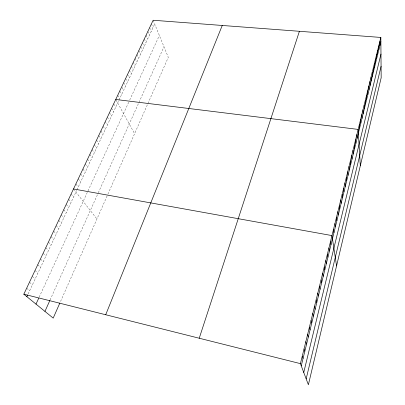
<?xml version="1.0" encoding="UTF-8"?>
<svg xmlns="http://www.w3.org/2000/svg" width="405" height="405" viewBox="0 0 405 405"><rect width="100%" height="100%" fill="white"/><g stroke="black" fill="none" stroke-linecap="round" stroke-linejoin="round"><path stroke-width="0.3" stroke-dasharray="2.02 1.52" d="M60.568 301.416L107.386 195.337M107.897 194.182L168.293 57.343L153.141 20.25M50.073 299.994L98.056 193.342M98.293 192.81L163.984 46.793M39.169 297.214L87.723 191.484M87.971 190.942L129.225 101.098M129.691 100.081L159.357 35.473M28.137 293.954L76.697 190.37M76.96 189.808L118.665 100.845M118.913 100.319L154.68 24.027M26.664 288.193L29.661 290.704M29.469 282.25L32.425 284.801M32.248 276.362L35.169 278.949M35.002 270.53L37.888 273.152M37.731 264.748L40.581 267.406M40.434 259.018L43.254 261.711M43.117 253.338L45.897 256.066M45.77 247.708L48.519 250.472M48.403 242.134L51.121 244.929M51.015 236.606L53.698 239.431M53.602 231.123L56.255 233.984M56.163 225.691L58.786 228.582M58.705 220.31L61.297 223.226M61.226 214.969L63.782 217.92M63.722 209.679L66.248 212.655M66.197 204.434L68.698 207.436M68.653 199.23L71.123 202.267M71.088 194.076L73.528 197.134M73.502 188.963L96.942 219.004M75.897 183.895L78.276 187.004M78.266 178.868L80.62 182.007M80.62 173.882L82.944 177.046M82.954 168.941L85.252 172.125M85.268 164.04L87.536 167.25M87.561 159.175L89.804 162.41M89.839 154.356L92.051 157.616M92.092 149.577L94.284 152.857M94.335 144.833L96.496 148.134M96.552 140.13L98.693 143.451M98.754 135.462L100.87 138.809M100.941 130.835L103.027 134.202M103.108 126.249L105.173 129.63M105.254 121.692L107.295 125.099M107.386 117.177L109.406 120.604M109.502 112.696L111.496 116.139M111.598 108.251L113.572 111.714M113.683 103.842L115.633 107.32M116.022 99.964L134.602 133.68M117.754 95.216L119.657 98.729M119.743 90.998L121.627 94.532M121.986 87.323L123.581 90.361M123.682 82.66L125.52 86.224M125.626 78.54L127.448 82.119M127.555 74.449L129.357 78.043M129.473 70.389L131.255 73.999M131.377 66.359L133.139 69.984M133.26 62.36L135.007 65.995M135.138 58.391L136.86 62.041M136.996 54.447L138.702 58.112M138.844 50.539L140.53 54.214M140.677 46.656L142.342 50.347M142.494 42.798L144.145 46.504M144.302 38.971L145.932 42.687M146.094 35.174L147.709 38.9M147.876 31.403L149.47 35.144M149.642 27.656L151.217 31.413M151.399 23.941L152.958 27.707"/><path stroke-width="0.61" d="M306.17 378.877L381.075 66.364M303.75 372.458L380.973 54.073M301.249 365.842L380.872 41.578M380.837 37.442L381.171 77.765L308.387 384.75L300.419 363.634L380.837 37.442L153.141 20.25L23.829 294.192L53.197 318.112L59.839 303.072M199.235 338.231L299.401 31.296M105.715 314.751L222.239 25.469M44.945 311.389L49.82 300.561M36.005 304.109L38.688 298.267M26.867 296.662L27.626 295.037M115.749 99.468L358.162 129.413L360.313 165.731M73.502 188.963L331.984 235.594L336.565 265.898M23.829 294.192L300.419 363.634M302.241 356.238L303.051 358.511M304.044 348.928L304.833 351.257M305.826 341.693L306.595 344.078M307.592 334.535L308.337 336.975M309.339 327.448L310.063 329.948M311.065 320.441L311.774 322.993M312.776 313.505L313.46 316.108M314.467 306.641L315.136 309.298M316.143 299.852L316.791 302.555M317.798 293.129L318.431 295.883M319.439 286.472L320.051 289.276M321.064 279.885L321.656 282.736M322.669 273.365L323.246 276.261M324.263 266.915L324.82 269.851M325.838 260.526L326.379 263.508M327.397 254.198L327.923 257.221M328.941 247.936L329.447 251.004M330.47 241.734L330.961 244.843M333.482 229.513L333.943 232.698M334.965 223.494L335.411 226.714M336.439 217.531L336.869 220.791M337.892 211.628L338.307 214.923M339.334 205.775L339.734 209.107M340.762 199.984L341.152 203.35M342.179 194.248L342.549 197.645M343.577 188.563L343.936 191.995M344.969 182.933L345.313 186.396M346.341 177.355L346.675 180.853M347.703 171.831L348.022 175.355M349.054 166.354L349.358 169.913M350.391 160.932L350.684 164.516M351.717 155.56L351.996 159.17M353.028 150.235L353.297 153.875M354.329 144.96L354.588 148.625M355.62 139.73L355.863 143.426M356.896 134.551L357.129 138.267M359.387 124.431L359.6 128.203M360.607 119.495L360.809 123.287M361.812 114.6L362.004 118.417M363.012 109.75L363.189 113.587M364.196 104.935L364.363 108.798M365.371 100.167L365.533 104.05M366.535 95.438L366.687 99.341M367.694 90.75L367.831 94.674M368.839 86.103L368.97 90.047M369.978 81.491L370.099 85.455M371.101 76.92L371.213 80.904M372.22 72.389L372.322 76.388M373.329 67.893L373.42 71.913M374.428 63.433L374.514 67.473M375.516 59.014L375.592 63.069M376.599 54.629L376.665 58.7M377.673 50.281L377.728 54.366M378.736 45.967L378.786 50.068M379.789 41.69L379.834 45.806"/></g></svg>
